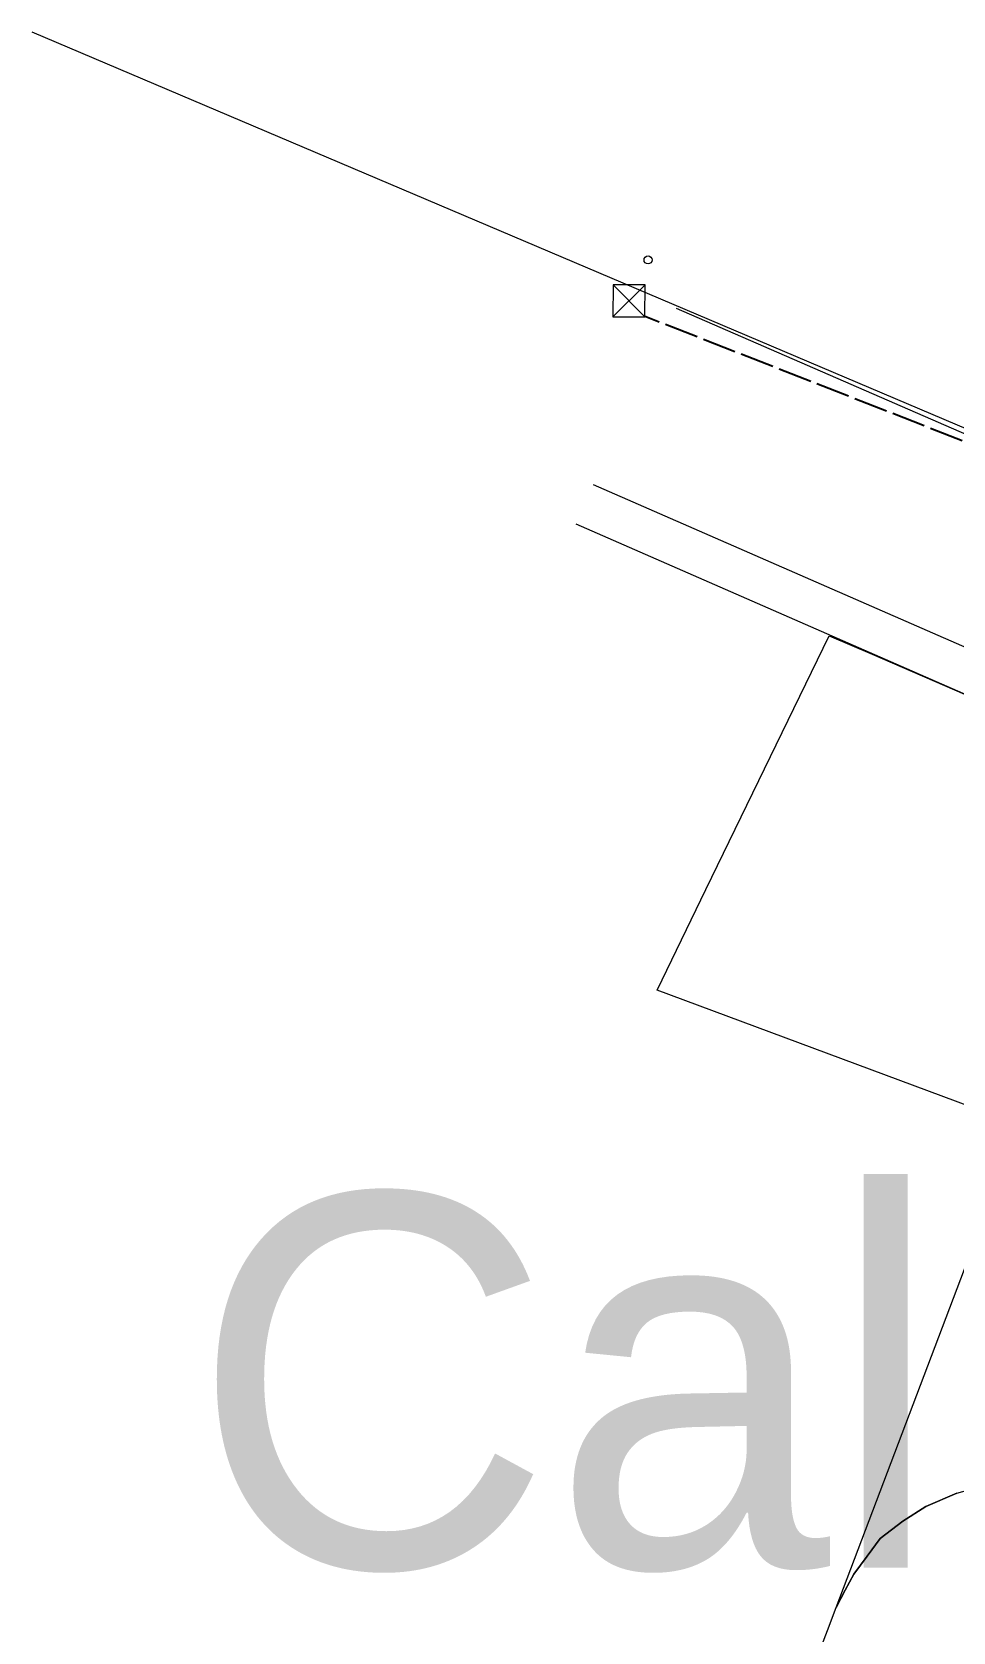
# Model space of a CAD drawing. Header units: metres. Extents: x 105014 to 106600, y 111320 to 118425.
# Drawn here: x 105860.1 to 105894.6, y 114717.8 to 114777.7 of the extents above; entities that cross this region are included whole.
import ezdxf
from ezdxf.enums import TextEntityAlignment as Align

# ---------------------------------------------------------------- set-up
doc = ezdxf.new("R2010")
doc.units = ezdxf.units.M
doc.linetypes.add('DASHED', pattern=[1.524, 1.27, -0.254])
for name, color, linetype, lineweight in [('30-RED-ENEL-NODOS', 11, 'CONTINUOUS', 13), ('30-RED-MOVISTAR-PROY', 4, 'DASHED', 25), ('30-RED-VANTI-EXIST', 52, 'CONTINUOUS', 13), ('35-RH-ACUE-MENOR-EXIST', 151, 'CONTINUOUS', 13), ('40-ROT-ESTACION', 1, 'CONTINUOUS', 25), ('60-PREDIAL-LOTE', 42, 'CONTINUOUS', 13)]:
    doc.layers.add(name, color=color, linetype=linetype, lineweight=lineweight)

# ---------------------------------------------------------------- blocks, each defined once
blk = doc.blocks.new('CAJA_ENEL')
for p, q in [((-0.6, -0.6), (0.6, 0.6)), ((-0.6, 0.6), (0.6, -0.6))]:
    blk.add_line(p, q)
blk.add_lwpolyline([(-0.6, -0.6), (0.6, -0.6), (0.6, 0.6), (-0.6, 0.6)], close=True)
blk = doc.blocks.new('POSTE')
blk.add_circle((0, 0), 0.15)

msp = doc.modelspace()

# ---------------------------------------------------------------- linework, layer by layer
at = {"layer": '30-RED-MOVISTAR-PROY'}
msp.add_lwpolyline([(105916.4516, 114756.2001), (105911.9447, 114755.7207), (105882.9961, 114767.0633)], dxfattribs=at)
at = {"layer": '30-RED-VANTI-EXIST'}
for points in [[(105884.1975, 114767.3665), (105902.2015, 114759.5359)], [(105911.5995, 114747.4205), (105881.0981, 114760.7361)], [(105905.9455, 114748.1123), (105880.4479, 114759.2683)]]:
    msp.add_lwpolyline(points, dxfattribs=at)
at = {"layer": '35-RH-ACUE-MENOR-EXIST'}
msp.add_lwpolyline([(105860.06, 114777.71), (105911.32, 114755.94), (105911.82, 114755.14), (105913.37, 114754.63)], dxfattribs=at)
at = {"layer": '60-PREDIAL-LOTE'}
msp.add_lwpolyline([(105909.1277, 114736.8376), (105906.9168, 114733.0895), (105883.4856, 114741.8061), (105885.3175, 114745.5766), (105889.9388, 114755.0882), (105891.5459, 114754.3926), (105913.8011, 114744.7603), (105909.198, 114736.9567), (105909.1277, 114736.8376)], close=True, dxfattribs=at)
for points in [[(105894.7174, 114722.9578), (105893.5595, 114722.4647), (105892.6961, 114721.9142), (105891.8494, 114721.258), (105891.3569, 114720.6049), (105890.86, 114719.9268), (105890.5292, 114719.3194), (105890.1959, 114718.6765), (105895.2817, 114732.0733)], [(105883.8375, 114702.0678), (105889.8679, 114717.8125), (105890.1959, 114718.6765), (105890.5292, 114719.3194), (105890.86, 114719.9268), (105891.3569, 114720.6049), (105891.8494, 114721.258), (105892.6961, 114721.9142), (105893.5595, 114722.4647), (105894.7174, 114722.9578), (105895.9239, 114723.2964), (105897.0517, 114723.3522), (105897.943, 114723.2867), (105897.9513, 114723.2861), (105898.97, 114723.2067), (105899.1735, 114723.1948), (105910.0883, 114722.5583), (105910.0883, 114722.5583), (105911.6701, 114722.47), (105912.3341, 114722.5181), (105912.2429, 114721.2141), (105911.9501, 114718.7828), (105911.8989, 114718.3574), (105911.3993, 114714.2101)]]:
    msp.add_lwpolyline(points, dxfattribs=at)

# ---------------------------------------------------------------- block references
at = {"layer": '30-RED-ENEL-NODOS'}
for name, p, rotation in [('POSTE', (105883.1449, 114769.1688), 179.8), ('CAJA_ENEL', (105882.4319, 114767.6397), 89.8)]:
    msp.add_blockref(name, p, dxfattribs=dict(at, rotation=rotation))

# ---------------------------------------------------------------- texts
at = {"layer": '40-ROT-ESTACION'}
msp.add_text('Calle 153', height=14, dxfattribs=at).set_placement((105905.5851, 114715.9743), align=Align.BOTTOM_CENTER)

doc.saveas('drawing.dxf')
